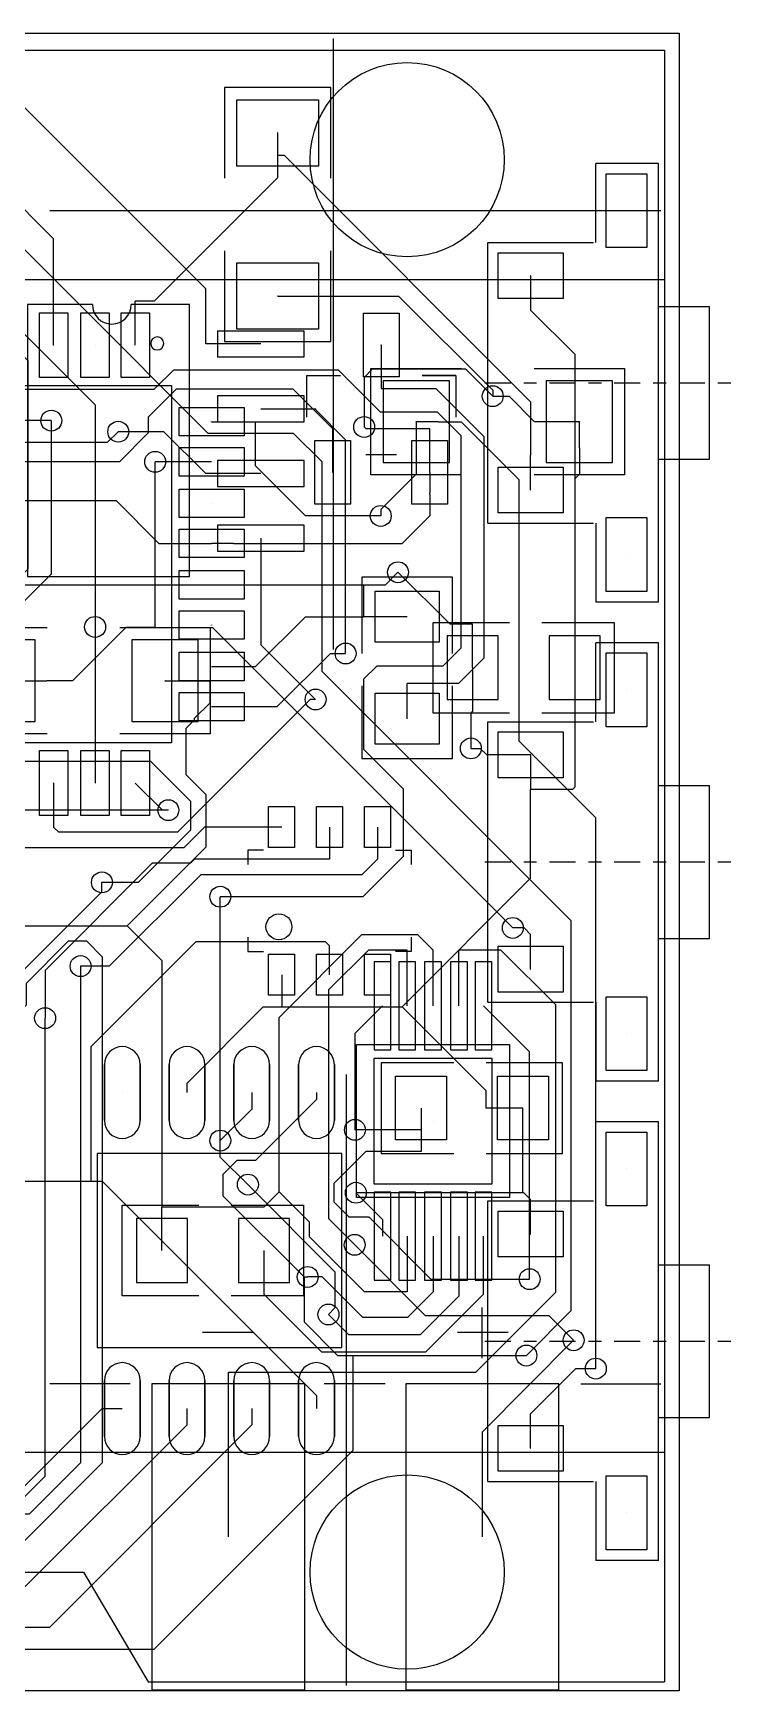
# Model space of a CAD drawing. Header units: millimetres. Extents: x 12.7 to 49.8, y -45.2 to -12.7.
# Drawn here: x 36.1 to 49.78, y -45.21 to -12.7 of the extents above; entities that cross this region are included whole.
import ezdxf

# ---------------------------------------------------------------- set-up
doc = ezdxf.new("R2010")
doc.units = ezdxf.units.MM

msp = doc.modelspace()

# ---------------------------------------------------------------- linework, layer by layer
for points in [[(12.7, -12.7), (48.768, -12.7), (48.768, -45.212), (12.7, -45.212), (12.7, -12.7)], [(40.094, -15.306), (40.094, -14.006), (41.694, -14.006), (41.694, -15.306)], [(47.338, -16.904), (47.338, -15.456), (48.136, -15.456), (48.136, -16.904)], [(40.094, -18.506), (40.094, -17.206), (41.694, -17.206), (41.694, -18.506)], [(45.222, -17.907), (45.222, -17.008), (46.492, -17.008), (46.492, -17.907)], [(36.22, -18.186), (36.779, -18.186), (36.779, -19.456), (36.22, -19.456)], [(37.033, -18.186), (37.592, -18.186), (37.592, -19.456), (37.033, -19.456)], [(37.821, -18.186), (38.379, -18.186), (38.379, -19.456), (37.821, -19.456)], [(43.276, -19.441), (42.576, -19.441), (42.576, -18.191), (43.276, -18.191)], [(39.713, -18.542), (39.713, -19.05), (41.415, -19.05), (41.415, -18.542)], [(31.801, -19.964), (32.156, -19.609), (38.811, -19.609), (38.811, -26.619), (31.801, -26.619), (31.801, -19.964)], [(39.713, -19.812), (39.713, -20.32), (41.415, -20.32), (41.415, -19.812)], [(44.262, -19.52), (42.962, -19.52), (42.962, -21.12), (44.262, -21.12)], [(47.462, -19.52), (46.162, -19.52), (46.162, -21.12), (47.462, -21.12)], [(38.964, -20.041), (40.234, -20.041), (40.234, -20.599), (38.964, -20.599)], [(42.326, -21.941), (41.626, -21.941), (41.626, -20.691), (42.326, -20.691)], [(44.226, -21.941), (43.526, -21.941), (43.526, -20.691), (44.226, -20.691)], [(38.964, -20.828), (40.234, -20.828), (40.234, -21.387), (38.964, -21.387)], [(39.713, -21.082), (39.713, -21.59), (41.415, -21.59), (41.415, -21.082)], [(45.222, -22.108), (45.222, -21.209), (46.492, -21.209), (46.492, -22.108)], [(38.964, -21.641), (40.234, -21.641), (40.234, -22.2), (38.964, -22.2)], [(38.964, -22.428), (40.234, -22.428), (40.234, -22.987), (38.964, -22.987)], [(39.713, -22.352), (39.713, -22.86), (41.415, -22.86), (41.415, -22.352)], [(47.338, -23.65), (47.338, -22.202), (48.136, -22.202), (48.136, -23.65)], [(38.964, -23.241), (40.234, -23.241), (40.234, -23.8), (38.964, -23.8)], [(42.809, -24.646), (42.809, -23.646), (44.059, -23.646), (44.059, -24.646)], [(38.964, -24.028), (40.234, -24.028), (40.234, -24.587), (38.964, -24.587)], [(36.134, -24.6), (34.834, -24.6), (34.834, -26.2), (36.134, -26.2)], [(39.334, -24.6), (38.034, -24.6), (38.034, -26.2), (39.334, -26.2)], [(45.22, -24.521), (44.22, -24.521), (44.22, -25.771), (45.22, -25.771)], [(47.22, -24.521), (46.22, -24.521), (46.22, -25.771), (47.22, -25.771)], [(38.964, -24.841), (40.234, -24.841), (40.234, -25.4), (38.964, -25.4)], [(47.338, -26.302), (47.338, -24.854), (48.136, -24.854), (48.136, -26.302)], [(38.964, -25.629), (40.234, -25.629), (40.234, -26.187), (38.964, -26.187)], [(42.809, -26.646), (42.809, -25.646), (44.059, -25.646), (44.059, -26.646)], [(45.222, -27.305), (45.222, -26.406), (46.492, -26.406), (46.492, -27.305)], [(36.22, -26.772), (36.779, -26.772), (36.779, -28.042), (36.22, -28.042)], [(37.033, -26.772), (37.592, -26.772), (37.592, -28.042), (37.033, -28.042)], [(37.821, -26.772), (38.379, -26.772), (38.379, -28.042), (37.821, -28.042)], [(40.715, -28.67), (40.715, -27.87), (41.225, -27.87), (41.225, -28.67)], [(41.655, -28.67), (41.655, -27.87), (42.165, -27.87), (42.165, -28.67)], [(42.595, -28.67), (42.595, -27.87), (43.105, -27.87), (43.105, -28.67)], [(40.715, -31.566), (40.715, -30.766), (41.225, -30.766), (41.225, -31.566)], [(41.655, -31.566), (41.655, -30.766), (42.165, -30.766), (42.165, -31.566)], [(42.595, -31.566), (42.595, -30.766), (43.105, -30.766), (43.105, -31.566)], [(45.222, -31.506), (45.222, -30.607), (46.492, -30.607), (46.492, -31.506)], [(43.117, -32.64), (43.117, -30.911), (42.786, -30.911), (42.786, -32.64)], [(43.599, -32.64), (43.599, -30.911), (43.269, -30.911), (43.269, -32.64)], [(44.107, -32.64), (44.107, -30.911), (43.777, -30.911), (43.777, -32.64)], [(44.615, -32.64), (44.615, -30.911), (44.285, -30.911), (44.285, -32.64)], [(45.098, -32.64), (45.098, -30.911), (44.767, -30.911), (44.767, -32.64)], [(47.338, -33.048), (47.338, -31.6), (48.136, -31.6), (48.136, -33.048)], [(45.102, -35.267), (45.102, -32.807), (42.782, -32.807), (42.782, -35.267)], [(37.496, -32.927), (37.496, -34.027)], [(38.196, -32.927), (38.196, -34.027)], [(38.766, -32.927), (38.766, -34.027)], [(39.466, -32.927), (39.466, -34.027)], [(40.036, -32.927), (40.036, -34.027)], [(40.736, -32.927), (40.736, -34.027)], [(41.306, -32.927), (41.306, -34.027)], [(42.006, -32.927), (42.006, -34.027)], [(43.204, -33.157), (44.204, -33.157), (44.204, -34.407), (43.204, -34.407)], [(45.204, -33.157), (46.204, -33.157), (46.204, -34.407), (45.204, -34.407)], [(47.338, -35.7), (47.338, -34.252), (48.136, -34.252), (48.136, -35.7)], [(37.351, -35.176), (37.351, -38.481), (42.151, -38.481), (42.151, -34.671), (37.351, -34.671), (37.351, -35.176)], [(43.117, -37.16), (43.117, -35.43), (42.786, -35.43), (42.786, -37.16)], [(43.599, -37.16), (43.599, -35.43), (43.269, -35.43), (43.269, -37.16)], [(44.107, -37.16), (44.107, -35.43), (43.777, -35.43), (43.777, -37.16)], [(44.615, -37.16), (44.615, -35.43), (44.285, -35.43), (44.285, -37.16)], [(45.098, -37.16), (45.098, -35.43), (44.767, -35.43), (44.767, -37.16)], [(39.124, -35.951), (38.124, -35.951), (38.124, -37.201), (39.124, -37.201)], [(41.124, -35.951), (40.124, -35.951), (40.124, -37.201), (41.124, -37.201)], [(45.222, -36.703), (45.222, -35.804), (46.492, -35.804), (46.492, -36.703)], [(37.496, -39.125), (37.496, -40.225)], [(38.196, -39.125), (38.196, -40.225)], [(38.429, -45.189), (41.429, -45.189), (41.429, -39.19), (38.429, -39.19)], [(38.766, -39.125), (38.766, -40.225)], [(39.466, -39.125), (39.466, -40.225)], [(40.036, -39.125), (40.036, -40.225)], [(40.736, -39.125), (40.736, -40.225)], [(41.306, -39.125), (41.306, -40.225)], [(42.006, -39.125), (42.006, -40.225)], [(43.407, -45.189), (46.407, -45.189), (46.407, -39.19), (43.407, -39.19)], [(45.222, -40.904), (45.222, -40.005), (46.492, -40.005), (46.492, -40.904)], [(47.338, -42.446), (47.338, -40.998), (48.136, -40.998), (48.136, -42.446)]]:
    msp.add_lwpolyline(points, close=True)
for points in [[(41.986, -12.802), (41.986, -24.79)], [(12.984, -13.032), (48.484, -13.032)], [(48.484, -13.032), (48.484, -45.032)], [(39.484, -18.796), (39.484, -17.716), (35.146, -13.378), (34.046, -13.378), (33.246, -14.181), (33.246, -15.926), (37.313, -19.992), (37.313, -24.346)], [(41.935, -15.545), (41.935, -13.767), (39.853, -13.767), (39.853, -15.545)], [(45.773, -38.636), (46.652, -37.755), (46.652, -30.109), (41.765, -25.222), (41.765, -21.107), (41.206, -20.549), (39.53, -20.549), (34.493, -15.514), (34.493, -14.729)], [(36.5, -18.821), (36.5, -16.736), (34.493, -14.729)], [(40.894, -14.656), (40.894, -15.095)], [(40.894, -15.095), (40.894, -15.535)], [(40.894, -15.095), (41.021, -15.095), (45.857, -19.931), (45.857, -20.98)], [(48.364, -15.258), (47.136, -15.258)], [(47.136, -16.808), (47.136, -15.258)], [(48.367, -23.858), (48.366, -15.258)], [(40.894, -15.535), (38.471, -17.958), (38.1, -17.958)], [(36.424, -16.18), (48.412, -16.18)], [(45.016, -16.807), (47.087, -16.807)], [(45.016, -22.308), (45.016, -16.808)], [(39.853, -16.967), (39.853, -18.745), (41.935, -18.745), (41.935, -16.967)], [(12.984, -17.532), (48.484, -17.532)], [(45.857, -17.457), (45.857, -18.136)], [(40.894, -17.856), (43.264, -17.856), (45.113, -19.705), (45.113, -19.82)], [(37.259, -18.024), (35.989, -18.024), (35.989, -23.358), (39.164, -23.358), (39.164, -18.024), (38.021, -18.024)], [(38.1, -18.821), (38.1, -17.958)], [(45.857, -18.136), (46.721, -18.999), (46.721, -27.488), (46.678, -27.534), (45.857, -27.534)], [(48.366, -18.058), (49.366, -18.058)], [(49.366, -21.058), (49.366, -18.058)], [(38.75, -27.94), (35.822, -27.94), (34.3, -26.421), (34.3, -24.346), (34.722, -23.924), (35.286, -23.924), (36.002, -23.208), (36.002, -19.124), (35.674, -18.796)], [(40.564, -18.796), (39.484, -18.796)], [(42.926, -18.816), (42.926, -19.67)], [(35.712, -19.685), (38.473, -19.685), (38.857, -19.301), (42.08, -19.301), (42.908, -20.13), (44.026, -20.13), (44.488, -20.592), (44.488, -24.76), (44.132, -25.116), (42.84, -25.116), (42.581, -25.372), (42.581, -26.746), (43.358, -27.521), (43.358, -28.849), (42.568, -29.637), (39.769, -29.637)], [(41.466, -20.231), (41.466, -19.416), (42.126, -19.416)], [(45.113, -19.82), (44.585, -19.291), (42.751, -19.291), (42.591, -19.451), (42.591, -20.424)], [(44.501, -21.361), (42.723, -21.361), (42.723, -19.279), (44.501, -19.279)], [(43.726, -19.416), (44.386, -19.416), (43.726, -19.416), (44.386, -19.416), (44.386, -20.231)], [(45.923, -19.279), (47.701, -19.279), (47.701, -21.361), (45.923, -21.361)], [(41.976, -20.462), (41.199, -19.685), (38.905, -19.685), (38.357, -20.234), (38.357, -20.541), (37.79, -21.107), (31.877, -21.107)], [(37.767, -20.516), (37.551, -20.731), (33.561, -20.731), (32.512, -19.685)], [(36.454, -20.3), (33.914, -20.3), (33.299, -19.685)], [(42.926, -19.67), (43.995, -19.67), (44.938, -20.612), (44.938, -24.958), (44.442, -25.453), (43.434, -25.453)], [(44.958, -19.558), (45.466, -19.558)], [(45.113, -19.82), (45.433, -19.82), (45.933, -20.32)], [(45.72, -19.558), (45.974, -19.558)], [(46.228, -19.558), (46.736, -19.558)], [(46.99, -19.558), (47.244, -19.558)], [(47.498, -19.558), (48.006, -19.558)], [(48.26, -19.558), (48.514, -19.558)], [(48.768, -19.558), (49.276, -19.558)], [(49.53, -19.558), (49.784, -19.558)], [(40.564, -20.066), (41.643, -20.066)], [(42.227, -24.867), (42.227, -20.673), (41.643, -20.089), (41.643, -20.066)], [(36.454, -20.3), (36.454, -23.31), (35.535, -24.229), (34.849, -24.229), (34.605, -24.473), (34.605, -26.294), (35.291, -26.98), (38.402, -26.98), (39.182, -27.76), (39.182, -28.331), (38.158, -29.355), (37.447, -29.355)], [(39.599, -20.32), (40.462, -20.32)], [(42.916, -22.169), (41.443, -22.169), (40.462, -21.189), (40.462, -20.32)], [(41.976, -21.316), (41.976, -20.462)], [(43.876, -20.462), (42.629, -20.462), (42.591, -20.424)], [(44.051, -20.32), (43.612, -20.32)], [(43.612, -20.32), (43.612, -21.349)], [(43.876, -21.316), (43.876, -20.462)], [(44.051, -20.32), (44.491, -20.32)], [(47.135, -38.892), (47.135, -28.087), (45.634, -26.589), (45.634, -21.463), (44.491, -20.32)], [(46.812, -20.32), (45.933, -20.32)], [(46.812, -20.833), (46.812, -20.32)], [(39.484, -21.336), (38.664, -20.516), (37.767, -20.516)], [(38.491, -24.356), (38.491, -21.107)], [(38.735, -21.107), (38.491, -21.107)], [(39.599, -21.107), (38.735, -21.107)], [(42.626, -20.966), (43.226, -20.966)], [(45.857, -21.659), (45.857, -20.98)], [(46.812, -20.833), (46.812, -21.349)], [(48.366, -21.058), (49.366, -21.058)], [(40.564, -21.336), (39.484, -21.336)], [(43.612, -21.349), (42.916, -22.045), (42.916, -22.169)], [(43.876, -21.316), (43.876, -21.516)], [(46.812, -21.349), (46.721, -21.44), (46.721, -25.146)], [(43.876, -21.516), (43.876, -21.717)], [(43.876, -21.742), (43.876, -21.717)], [(43.876, -21.742), (43.876, -22.169)], [(31.013, -21.92), (31.067, -21.869), (37.727, -21.869), (38.565, -22.708), (39.599, -22.708)], [(40.462, -22.708), (43.337, -22.708), (43.876, -22.169)], [(45.016, -22.308), (47.087, -22.309)], [(47.136, -22.308), (47.136, -23.858)], [(33.254, -22.527), (34.244, -23.52), (39.599, -23.52)], [(40.03, -22.708), (39.599, -22.708)], [(40.03, -22.708), (40.462, -22.708)], [(40.564, -22.606), (40.564, -24.694), (41.638, -25.768)], [(44.323, -24.867), (44.323, -23.368), (42.545, -23.368), (42.545, -24.867)], [(42.581, -23.52), (43.007, -23.52), (43.254, -23.274)], [(44.719, -24.293), (44.275, -24.293), (43.254, -23.274)], [(39.599, -23.52), (42.581, -23.52)], [(42.581, -23.52), (42.581, -24.145)], [(48.366, -23.858), (47.136, -23.858)], [(36.373, -26.441), (34.595, -26.441), (34.595, -24.359), (36.373, -24.359)], [(38.491, -24.356), (37.915, -24.356), (36.871, -25.4), (36.363, -25.4)], [(37.313, -24.346), (37.313, -27.407)], [(37.795, -24.359), (39.573, -24.359), (39.573, -26.441), (37.795, -26.441)], [(38.491, -24.356), (39.614, -24.356), (45.507, -30.249)], [(40.462, -25.121), (41.438, -24.145), (42.581, -24.145)], [(43.434, -24.145), (42.581, -24.145)], [(45.441, -26.035), (43.942, -26.035), (43.942, -24.257), (45.441, -24.257)], [(44.719, -25.146), (44.719, -24.293)], [(46.076, -24.257), (47.498, -24.257)], [(47.498, -24.257), (47.498, -26.035)], [(48.364, -24.656), (47.136, -24.656)], [(47.136, -26.206), (47.136, -24.656)], [(48.367, -33.256), (48.366, -24.656)], [(39.599, -25.908), (40.886, -25.908), (41.928, -24.867), (42.227, -24.867)], [(39.599, -25.121), (40.462, -25.121)], [(44.719, -25.146), (44.719, -25.999)], [(35.484, -25.4), (36.363, -25.4)], [(39.563, -25.4), (39.563, -25.839), (39.258, -26.144), (39.258, -26.172), (39.091, -26.34), (39.091, -27.239), (39.487, -27.635), (39.487, -28.664), (37.943, -30.206)], [(38.684, -25.4), (39.563, -25.4)], [(42.545, -25.502), (42.545, -26.924)], [(43.434, -26.147), (43.434, -25.453)], [(44.323, -26.924), (44.323, -25.502)], [(41.638, -25.768), (41.534, -25.768), (38.928, -28.374), (36.604, -28.374), (36.5, -28.27)], [(44.719, -25.999), (44.684, -26.035), (44.684, -26.728)], [(45.016, -26.205), (47.087, -26.205)], [(45.016, -31.706), (45.016, -26.206)], [(47.498, -26.035), (46.076, -26.035)], [(42.545, -26.924), (44.323, -26.924)], [(44.684, -26.728), (44.867, -26.728), (44.994, -26.855)], [(45.857, -26.855), (44.994, -26.855)], [(45.857, -26.855), (45.857, -27.534)], [(36.5, -27.407), (36.5, -28.27)], [(38.75, -27.94), (38.633, -27.94), (38.1, -27.407)], [(43.335, -31.796), (45.857, -29.274), (45.857, -27.534)], [(48.366, -27.456), (49.366, -27.456)], [(49.366, -30.456), (49.366, -27.456)], [(40.973, -28.273), (39.461, -28.273), (39.055, -28.677), (34.033, -28.677)], [(41.913, -28.273), (41.913, -28.9)], [(42.852, -28.273), (42.852, -28.9)], [(31.481, -43.942), (32.972, -42.451), (35.743, -42.451), (37.46, -40.734), (37.46, -30.82), (37.153, -30.51), (36.787, -30.51), (35.961, -31.336), (35.961, -31.765), (35.009, -32.718), (33.52, -32.718), (33.266, -32.464), (33.266, -29.444), (34.033, -28.677)], [(41.913, -28.9), (39.263, -28.9), (39.182, -28.981), (38.433, -28.981), (36.332, -31.082), (36.332, -32.019)], [(42.852, -28.9), (42.548, -29.205), (39.388, -29.205), (37.592, -30.998), (37.028, -30.998)], [(40.615, -28.727), (40.31, -28.727)], [(40.31, -28.727), (40.31, -29.007)], [(43.205, -28.727), (43.51, -28.727)], [(43.51, -28.727), (43.51, -29.007)], [(44.958, -28.956), (45.466, -28.956)], [(45.72, -28.956), (45.974, -28.956)], [(46.228, -28.956), (46.736, -28.956)], [(46.99, -28.956), (47.244, -28.956)], [(47.498, -28.956), (48.006, -28.956)], [(48.26, -28.956), (48.514, -28.956)], [(48.768, -28.956), (49.276, -28.956)], [(49.53, -28.956), (49.784, -28.956)], [(33.871, -33.111), (37.447, -29.538), (37.447, -29.355)], [(39.769, -34.42), (39.769, -29.637)], [(35.222, -30.206), (37.943, -30.206)], [(37.943, -30.206), (38.623, -30.886), (38.623, -35.723)], [(41.913, -30.599), (41.834, -30.521), (39.289, -30.521), (37.226, -32.583), (37.226, -35.217)], [(40.31, -30.429), (40.31, -30.709)], [(40.924, -35.423), (40.924, -32.004), (42.548, -30.381), (43.637, -30.381), (43.942, -30.683)], [(43.51, -30.429), (43.51, -30.709)], [(45.857, -30.378), (45.728, -30.249), (45.507, -30.249)], [(45.857, -31.057), (45.857, -30.378)], [(48.366, -30.456), (49.366, -30.456)], [(39.929, -38.961), (44.783, -38.961), (46.35, -37.396), (46.35, -31.758), (45.275, -30.683), (44.45, -30.683)], [(40.31, -30.709), (40.615, -30.709)], [(43.434, -30.683), (42.675, -30.683), (41.892, -31.466), (41.892, -35.951), (42.405, -36.464)], [(41.913, -31.168), (41.913, -30.599)], [(43.51, -30.709), (43.205, -30.709)], [(43.434, -31.778), (43.434, -30.683)], [(43.942, -31.778), (43.942, -30.683)], [(44.45, -31.778), (44.45, -30.683)], [(37.028, -30.998), (37.028, -40.737), (36.022, -41.745), (32.225, -41.745), (30.208, -43.759), (30.208, -43.942)], [(40.973, -31.168), (40.973, -31.796)], [(39.116, -33.477), (39.116, -33.292), (40.612, -31.796), (40.973, -31.796)], [(40.973, -31.796), (43.335, -31.796)], [(42.951, -31.778), (42.41, -32.319), (42.41, -34.209)], [(43.335, -31.796), (44.976, -33.437), (44.976, -33.782)], [(45.837, -37.137), (45.837, -32.682), (44.933, -31.778)], [(45.016, -31.706), (47.087, -31.707)], [(47.136, -31.706), (47.136, -33.256)], [(30.178, -40.239), (32.568, -40.239), (33.772, -41.44), (35.895, -41.44), (36.332, -41.003), (36.332, -32.019)], [(42.443, -35.535), (42.443, -32.537)], [(42.443, -32.537), (45.441, -32.537)], [(45.441, -32.537), (45.441, -35.535)], [(32.87, -33.048), (32.87, -34.183), (33.901, -35.217), (37.226, -35.217)], [(42.24, -33.122), (42.24, -45.11)], [(44.348, -32.893), (42.926, -32.893)], [(42.926, -32.893), (42.926, -34.671)], [(44.983, -34.671), (46.482, -34.671), (46.482, -32.893), (44.983, -32.893)], [(40.386, -33.477), (40.386, -33.802), (39.769, -34.42)], [(41.656, -33.477), (41.656, -33.612), (40.457, -34.811), (40.091, -34.811), (39.817, -35.082), (39.817, -35.502), (41.412, -37.094)], [(48.366, -33.256), (47.136, -33.256)], [(43.706, -33.782), (43.706, -34.209)], [(45.705, -33.782), (44.976, -33.782)], [(45.705, -35.443), (45.705, -33.782)], [(48.364, -34.054), (47.136, -34.054)], [(47.136, -35.604), (47.136, -34.054)], [(48.367, -42.654), (48.366, -34.054)], [(40.31, -35.283), (39.769, -34.742), (39.769, -34.42)], [(43.706, -34.209), (42.41, -34.209)], [(43.706, -34.209), (43.706, -34.635)], [(43.706, -34.635), (42.624, -34.635), (41.996, -35.263), (41.996, -35.624), (42.288, -35.916), (42.682, -35.916), (43.901, -37.137), (45.837, -37.137)], [(42.926, -34.671), (44.348, -34.671)], [(37.226, -35.217), (37.452, -35.217), (41.656, -39.421), (41.656, -39.675)], [(40.924, -35.423), (40.625, -35.723), (38.623, -35.723)], [(41.89, -37.831), (42.024, -37.696), (42.024, -37), (40.31, -35.283)], [(43.434, -37.389), (42.596, -37.389), (41.516, -36.309), (41.516, -36.017), (40.924, -35.423)], [(39.345, -37.465), (37.846, -37.465), (37.846, -35.687), (39.345, -35.687)], [(38.623, -36.576), (38.623, -35.723)], [(39.98, -35.687), (41.402, -35.687)], [(41.402, -35.687), (41.402, -37.465)], [(42.428, -35.443), (42.951, -35.966), (42.951, -36.297)], [(45.705, -35.443), (42.428, -35.443)], [(45.441, -35.535), (42.443, -35.535)], [(45.016, -35.603), (47.087, -35.603)], [(45.016, -41.104), (45.016, -35.604)], [(45.857, -35.575), (45.725, -35.443), (45.705, -35.443)], [(45.857, -36.253), (45.857, -35.575)], [(40.625, -37.429), (41.755, -38.56), (43.802, -38.56), (44.933, -37.429), (44.933, -36.297)], [(44.45, -36.297), (44.45, -37.47), (43.691, -38.23), (42.288, -38.23), (41.89, -37.831)], [(43.434, -36.297), (43.434, -37.389)], [(43.942, -36.297), (43.942, -37.389)], [(40.625, -36.576), (40.625, -37.429)], [(46.7, -38.336), (46.218, -37.854), (43.797, -37.854), (42.405, -36.464)], [(48.366, -36.854), (49.366, -36.854)], [(49.366, -39.854), (49.366, -36.854)], [(41.412, -37.094), (41.483, -37.094)], [(41.412, -37.094), (41.412, -37.976), (42.07, -38.636), (42.37, -38.636)], [(43.942, -37.389), (43.439, -37.892), (42.565, -37.892), (41.768, -37.094), (41.483, -37.094)], [(41.402, -37.465), (39.98, -37.465)], [(44.907, -38.684), (44.907, -37.694)], [(39.421, -38.176), (40.411, -38.176)], [(44.425, -38.176), (45.415, -38.176)], [(44.91, -42.189), (44.91, -40.129), (46.7, -38.336)], [(44.958, -38.354), (45.466, -38.354)], [(45.72, -38.354), (45.974, -38.354)], [(46.228, -38.354), (46.736, -38.354)], [(46.99, -38.354), (47.244, -38.354)], [(47.498, -38.354), (48.006, -38.354)], [(48.26, -38.354), (48.514, -38.354)], [(48.768, -38.354), (49.276, -38.354)], [(49.53, -38.354), (49.784, -38.354)], [(42.37, -38.636), (42.37, -40.495), (38.463, -44.402), (31.593, -44.402), (30.256, -43.066)], [(42.37, -38.636), (45.773, -38.636)], [(39.929, -42.189), (39.929, -38.961)], [(45.857, -39.776), (46.741, -38.892), (47.135, -38.892)], [(37.998, -39.192), (36.424, -39.192)], [(43.002, -39.192), (41.808, -39.192)], [(46.838, -39.192), (48.412, -39.192)], [(40.386, -39.675), (40.386, -39.995), (36.416, -43.967), (32.38, -43.967)], [(33.945, -43.18), (37.45, -39.675), (37.846, -39.675)], [(35.143, -43.18), (35.931, -43.18), (39.116, -39.995), (39.116, -39.675)], [(45.857, -40.455), (45.857, -39.776)], [(48.366, -39.854), (49.366, -39.854)], [(12.984, -40.532), (48.484, -40.532)], [(45.016, -41.104), (47.087, -41.105)], [(47.136, -41.104), (47.136, -42.654)], [(24.384, -42.882), (37.084, -42.882)], [(37.084, -42.882), (38.354, -45.032)], [(48.366, -42.654), (47.136, -42.654)], [(38.354, -45.032), (48.484, -45.032)]]:
    msp.add_lwpolyline(points)
for centre, radius in [((43.434, -15.182), 1.905), ((40.894, -14.656), 0.000254), ((47.737, -16.18), 0.000254), ((45.857, -17.457), 0.000254), ((40.894, -17.856), 0.000254), ((36.5, -18.821), 0.000254), ((37.313, -18.821), 0.000254), ((38.1, -18.821), 0.000254), ((40.564, -18.796), 0.000254), ((42.926, -18.816), 0.000254), ((45.113, -19.82), 0.205), ((36.454, -20.3), 0.205), ((40.564, -20.066), 0.000254), ((37.767, -20.516), 0.205), ((39.599, -20.32), 0.000254), ((42.591, -20.424), 0.205), ((43.612, -20.32), 0.000254), ((46.812, -20.32), 0.000254), ((38.491, -21.107), 0.205), ((39.599, -21.107), 0.000254), ((40.564, -21.336), 0.000254), ((41.976, -21.316), 0.000254), ((43.876, -21.316), 0.000254), ((45.857, -21.659), 0.000254), ((39.599, -21.92), 0.000254), ((42.916, -22.169), 0.205), ((39.599, -22.708), 0.000254), ((40.564, -22.606), 0.000254), ((43.254, -23.274), 0.205), ((47.737, -22.926), 0.000254), ((39.599, -23.52), 0.000254), ((37.313, -24.346), 0.205), ((39.599, -24.308), 0.000254), ((43.434, -24.146), 0.000254), ((42.227, -24.867), 0.205), ((39.599, -25.121), 0.000254), ((44.72, -25.146), 0.000254), ((46.72, -25.146), 0.000254), ((38.684, -25.4), 0.000254), ((41.638, -25.768), 0.205), ((47.737, -25.578), 0.000254), ((39.599, -25.908), 0.000254), ((43.434, -26.146), 0.000254), ((44.684, -26.728), 0.205), ((45.857, -26.855), 0.000254), ((36.5, -27.407), 0.000254), ((37.313, -27.407), 0.000254), ((38.1, -27.407), 0.000254), ((38.75, -27.94), 0.205), ((40.97, -28.27), 0.000254), ((41.91, -28.27), 0.000254), ((42.85, -28.27), 0.000254), ((37.447, -29.355), 0.205), ((39.769, -29.637), 0.205), ((40.919, -30.226), 0.254), ((45.507, -30.249), 0.205), ((37.028, -30.998), 0.205), ((40.97, -31.166), 0.000254), ((41.91, -31.166), 0.000254), ((42.85, -31.166), 0.000254), ((45.857, -31.057), 0.000254), ((36.332, -32.019), 0.205), ((42.951, -31.775), 0.000254), ((43.434, -31.775), 0.000254), ((43.942, -31.775), 0.000254), ((44.45, -31.775), 0.000254), ((44.933, -31.775), 0.000254), ((47.737, -32.324), 0.000254), ((37.846, -33.477), 0.000254), ((39.116, -33.477), 0.000254), ((40.386, -33.477), 0.000254), ((41.656, -33.477), 0.000254), ((43.704, -33.782), 0.000254), ((45.704, -33.782), 0.000254), ((42.41, -34.209), 0.205), ((43.942, -34.037), 0.000254), ((39.769, -34.42), 0.205), ((40.31, -35.283), 0.205), ((47.737, -34.976), 0.000254), ((42.428, -35.443), 0.205), ((42.405, -36.464), 0.205), ((42.951, -36.295), 0.000254), ((43.434, -36.295), 0.000254), ((43.942, -36.295), 0.000254), ((44.45, -36.295), 0.000254), ((44.933, -36.295), 0.000254), ((45.857, -36.253), 0.000254), ((38.624, -36.576), 0.000254), ((40.624, -36.576), 0.000254), ((41.483, -37.094), 0.205), ((45.837, -37.137), 0.205), ((41.89, -37.831), 0.205), ((46.7, -38.336), 0.205), ((45.773, -38.636), 0.205), ((47.135, -38.892), 0.205), ((37.846, -39.675), 0.000254), ((39.116, -39.675), 0.000254), ((40.386, -39.675), 0.000254), ((41.656, -39.675), 0.000254), ((45.857, -40.455), 0.000254), ((43.434, -42.883), 1.905), ((47.737, -41.722), 0.000254), ((39.929, -42.189), 0.000254), ((44.907, -42.189), 0.000254)]:
    msp.add_circle(centre, radius)
for centre, radius, start, end in [((37.64, -18.024), 0.381, 180, 270), ((37.64, -18.024), 0.381, 270, 0), ((38.531, -18.786), 0.127, 270.573, 269.427), ((37.846, -32.927), 0.35, 360, 180), ((39.116, -32.927), 0.35, 360, 180), ((40.386, -32.927), 0.35, 360, 180), ((41.656, -32.927), 0.35, 360, 180), ((37.846, -34.027), 0.35, 180, 360), ((39.116, -34.027), 0.35, 180, 360), ((40.386, -34.027), 0.35, 180, 360), ((41.656, -34.027), 0.35, 180, 360), ((36.958, -39.087), 0.2, 90, 90), ((37.846, -39.125), 0.35, 360, 180), ((39.116, -39.125), 0.35, 360, 180), ((40.386, -39.125), 0.35, 360, 180), ((41.656, -39.125), 0.35, 360, 180), ((37.846, -40.225), 0.35, 180, 360), ((39.116, -40.225), 0.35, 180, 360), ((40.386, -40.225), 0.35, 180, 360), ((41.656, -40.225), 0.35, 180, 360)]:
    msp.add_arc(centre, radius, start, end)

doc.saveas('drawing.dxf')
